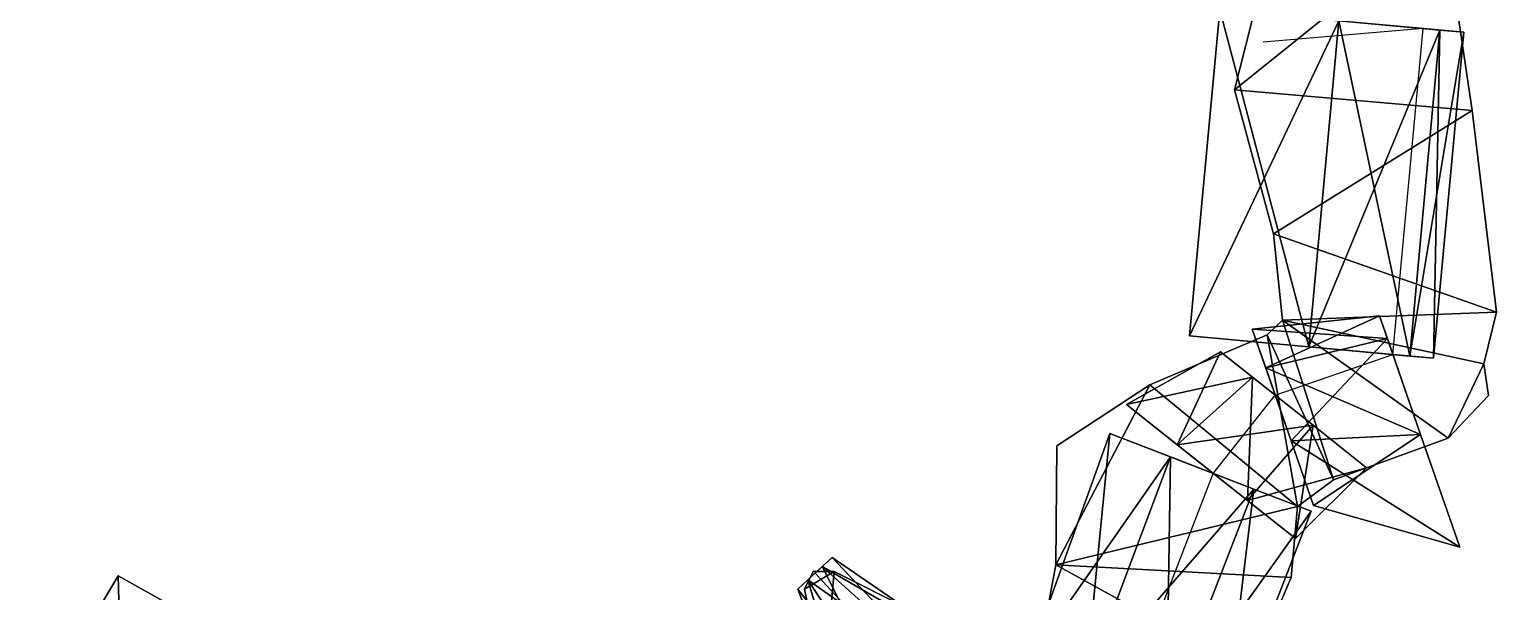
# Model space of a CAD drawing. Extents: x 271818 to 271947, y 5067178 to 5068401.
# Drawn here: x 271864.74 to 271889.9, y 5068173.98 to 5068183.63 of the extents above; entities that cross this region are included whole.
import ezdxf

# ---------------------------------------------------------------- set-up
doc = ezdxf.new("R2010")
doc.units = 0
doc.layers.add('CENTERLINE', color=4, linetype='CONTINUOUS')
doc.layers.add('WALLS', color=7, linetype='CONTINUOUS')

msp = doc.modelspace()

# ---------------------------------------------------------------- linework, layer by layer
at = {"layer": 'CENTERLINE'}
for p, q in [((271888.121, 5068178.054, 978.011), (271888.638, 5068183.647, 978.404)), ((271886.103, 5068177.354, 977.772), (271888.121, 5068178.054, 978.011)), ((271885.042, 5068176.014, 977.679), (271886.103, 5068177.354, 977.772)), ((271883.543, 5068172.147, 978.395), (271885.042, 5068176.014, 977.679)), ((271880.101, 5068172.259, 978.423), (271878.215, 5068174.302, 979.726))]:
    msp.add_line(p, q, dxfattribs=at)
at = {"layer": 'SPLAY_SHOTS'}
msp.add_line((271888.638, 5068183.647, 978.404), (271885.898, 5068183.411, 978.874), dxfattribs=at)
at = {"layer": 'WALLS'}
for points in [[(271886.589, 5068187.269, 981.172), (271886.589, 5068187.269, 965.1), (271885.403, 5068182.598, 980.87)], [(271885.403, 5068182.598, 980.87), (271886.589, 5068187.269, 965.1), (271885.403, 5068182.598, 974.173)], [(271886.589, 5068187.269, 965.1), (271885.403, 5068182.598, 974.173), (271888.998, 5068185.491, 974.096)], [(271888.998, 5068185.491, 980.701), (271885.403, 5068182.598, 980.87), (271886.589, 5068187.269, 981.172)], [(271888.998, 5068185.491, 974.096), (271885.403, 5068182.598, 974.173), (271889.481, 5068182.24, 977.093)], [(271889.481, 5068182.24, 980.543), (271885.403, 5068182.598, 980.87), (271888.998, 5068185.491, 980.701)], [(271889.481, 5068182.24, 980.543), (271889.481, 5068182.24, 977.093), (271888.998, 5068185.491, 980.701)], [(271888.998, 5068185.491, 980.701), (271889.481, 5068182.24, 977.093), (271888.998, 5068185.491, 974.096)], [(271884.636, 5068178.376, 978.84), (271887.194, 5068183.78, 980.404), (271885.153, 5068183.969, 979.232)], [(271884.636, 5068178.376, 978.84), (271885.153, 5068183.969, 979.232), (271884.636, 5068178.376, 978.011)], [(271884.636, 5068178.376, 978.011), (271885.153, 5068183.969, 979.232), (271885.153, 5068183.969, 978.404)], [(271884.636, 5068178.376, 978.011), (271885.153, 5068183.969, 978.404), (271886.677, 5068178.187, 978.011)], [(271886.677, 5068178.187, 978.011), (271885.153, 5068183.969, 978.404), (271887.194, 5068183.78, 978.404)], [(271886.677, 5068178.187, 980.011), (271887.194, 5068183.78, 980.404), (271884.636, 5068178.376, 978.84)], [(271886.677, 5068178.187, 978.011), (271887.194, 5068183.78, 978.404), (271888.41, 5068178.027, 978.011)], [(271886.677, 5068178.187, 980.011), (271888.927, 5068183.62, 980.404), (271887.194, 5068183.78, 980.404)], [(271888.41, 5068178.027, 980.011), (271888.927, 5068183.62, 980.404), (271886.677, 5068178.187, 980.011)], [(271888.41, 5068178.027, 978.011), (271887.194, 5068183.78, 978.404), (271888.927, 5068183.62, 978.404)], [(271887.194, 5068183.78, 978.404), (271889.335, 5068183.583, 978.404), (271888.927, 5068183.62, 978.404)], [(271887.194, 5068183.78, 978.404), (271889.335, 5068183.583, 979.232), (271889.335, 5068183.583, 978.404)], [(271887.194, 5068183.78, 978.404), (271888.927, 5068183.62, 980.404), (271889.335, 5068183.583, 979.232)], [(271887.194, 5068183.78, 978.404), (271887.194, 5068183.78, 980.404), (271888.927, 5068183.62, 980.404)], [(271888.41, 5068178.027, 978.011), (271888.927, 5068183.62, 978.404), (271888.818, 5068177.989, 978.011)], [(271888.41, 5068178.027, 980.011), (271889.335, 5068183.583, 979.232), (271888.927, 5068183.62, 980.404)], [(271888.818, 5068177.989, 978.84), (271889.335, 5068183.583, 979.232), (271888.41, 5068178.027, 980.011)], [(271888.818, 5068177.989, 978.011), (271888.927, 5068183.62, 978.404), (271889.335, 5068183.583, 978.404)], [(271888.818, 5068177.989, 978.011), (271889.335, 5068183.583, 978.404), (271888.818, 5068177.989, 978.84)], [(271888.818, 5068177.989, 978.84), (271889.335, 5068183.583, 978.404), (271889.335, 5068183.583, 979.232)], [(271885.403, 5068182.598, 980.87), (271885.403, 5068182.598, 974.173), (271889.481, 5068182.24, 980.543)], [(271889.481, 5068182.24, 980.543), (271885.403, 5068182.598, 974.173), (271889.481, 5068182.24, 977.093)], [(271885.403, 5068182.598, 980.156), (271885.403, 5068182.598, 977.534), (271886.076, 5068180.127, 979.516)], [(271886.076, 5068180.127, 979.516), (271885.403, 5068182.598, 977.534), (271886.076, 5068180.127, 977.55)], [(271889.481, 5068182.24, 980.24), (271889.481, 5068182.24, 978.026), (271885.403, 5068182.598, 980.156)], [(271885.403, 5068182.598, 980.156), (271889.481, 5068182.24, 978.026), (271885.403, 5068182.598, 977.534)], [(271885.403, 5068182.598, 977.534), (271886.076, 5068180.127, 977.55), (271889.481, 5068182.24, 978.026)], [(271889.481, 5068182.24, 980.24), (271886.076, 5068180.127, 979.516), (271885.403, 5068182.598, 980.156)], [(271889.481, 5068182.24, 978.026), (271886.076, 5068180.127, 977.55), (271889.9, 5068178.781, 977.598)], [(271889.9, 5068178.781, 979.667), (271886.076, 5068180.127, 979.516), (271889.481, 5068182.24, 980.24)], [(271889.9, 5068178.781, 979.667), (271889.9, 5068178.781, 977.598), (271889.481, 5068182.24, 980.24)], [(271889.481, 5068182.24, 980.24), (271889.9, 5068178.781, 977.598), (271889.481, 5068182.24, 978.026)], [(271886.076, 5068180.127, 979.516), (271886.076, 5068180.127, 977.55), (271886.227, 5068178.643, 979.219)], [(271886.227, 5068178.643, 979.219), (271886.076, 5068180.127, 977.55), (271886.227, 5068178.643, 977.67)], [(271886.227, 5068178.643, 977.67), (271889.9, 5068178.781, 977.598), (271886.076, 5068180.127, 977.55)], [(271886.076, 5068180.127, 979.516), (271889.9, 5068178.781, 979.667), (271886.227, 5068178.643, 979.219)], [(271889.9, 5068178.781, 977.598), (271886.227, 5068178.643, 977.67), (271889.678, 5068177.893, 977.654)], [(271889.678, 5068177.893, 979.629), (271886.227, 5068178.643, 979.219), (271889.9, 5068178.781, 979.667)], [(271889.678, 5068177.893, 979.629), (271889.678, 5068177.893, 977.654), (271889.9, 5068178.781, 979.667)], [(271889.9, 5068178.781, 979.667), (271889.678, 5068177.893, 977.654), (271889.9, 5068178.781, 977.598)], [(271887.892, 5068178.715, 978.011), (271885.94, 5068177.824, 977.772), (271885.71, 5068178.488, 977.772)], [(271887.892, 5068178.715, 978.011), (271885.71, 5068178.488, 977.772), (271887.892, 5068178.715, 978.84)], [(271887.892, 5068178.715, 978.84), (271885.71, 5068178.488, 977.772), (271885.71, 5068178.488, 978.227)], [(271887.892, 5068178.715, 978.84), (271885.71, 5068178.488, 978.227), (271888.026, 5068178.328, 980.011)], [(271888.026, 5068178.328, 978.011), (271885.94, 5068177.824, 977.772), (271887.892, 5068178.715, 978.011)], [(271886.227, 5068178.643, 979.219), (271886.227, 5068178.643, 977.67), (271885.964, 5068178.39, 979.106)], [(271885.964, 5068178.39, 979.106), (271886.227, 5068178.643, 977.67), (271885.964, 5068178.39, 977.677)], [(271886.227, 5068178.643, 977.67), (271885.964, 5068178.39, 977.677), (271887.103, 5068175.902, 977.487)], [(271887.103, 5068175.902, 979.091), (271885.964, 5068178.39, 979.106), (271886.227, 5068178.643, 979.219)], [(271889.066, 5068176.616, 977.547), (271886.227, 5068178.643, 977.67), (271887.103, 5068175.902, 977.487)], [(271887.103, 5068175.902, 979.091), (271886.227, 5068178.643, 979.219), (271889.066, 5068176.616, 979.438)], [(271889.678, 5068177.893, 977.654), (271886.227, 5068178.643, 977.67), (271889.066, 5068176.616, 977.547)], [(271889.066, 5068176.616, 979.438), (271886.227, 5068178.643, 979.219), (271889.678, 5068177.893, 979.629)], [(271888.596, 5068176.684, 978.011), (271888.026, 5068178.328, 978.011), (271887.892, 5068178.715, 978.011)], [(271888.596, 5068176.684, 978.011), (271887.892, 5068178.715, 978.011), (271887.892, 5068178.715, 978.84)], [(271888.596, 5068176.684, 978.011), (271887.892, 5068178.715, 978.84), (271888.026, 5068178.328, 980.011)], [(271885.964, 5068178.39, 979.106), (271885.964, 5068178.39, 977.677), (271883.954, 5068177.531, 979.021)], [(271883.954, 5068177.531, 979.021), (271885.964, 5068178.39, 977.677), (271883.954, 5068177.531, 977.479)], [(271885.964, 5068178.39, 977.677), (271883.954, 5068177.531, 977.479), (271886.486, 5068175.444, 977.432)], [(271886.486, 5068175.444, 979.001), (271883.954, 5068177.531, 979.021), (271885.964, 5068178.39, 979.106)], [(271886.677, 5068178.187, 978.011), (271886.677, 5068178.187, 980.011), (271884.636, 5068178.376, 978.84)], [(271886.677, 5068178.187, 978.011), (271884.636, 5068178.376, 978.84), (271884.636, 5068178.376, 978.011)], [(271888.026, 5068178.328, 980.011), (271885.71, 5068178.488, 978.227), (271885.94, 5068177.824, 978.872)], [(271886.375, 5068176.571, 977.772), (271885.71, 5068178.488, 977.772), (271885.94, 5068177.824, 977.772)], [(271886.375, 5068176.571, 977.772), (271885.71, 5068178.488, 978.227), (271885.71, 5068178.488, 977.772)], [(271886.375, 5068176.571, 977.772), (271885.94, 5068177.824, 978.872), (271885.71, 5068178.488, 978.227)], [(271888.026, 5068178.328, 978.011), (271886.375, 5068176.571, 977.772), (271885.94, 5068177.824, 977.772)], [(271888.026, 5068178.328, 980.011), (271885.94, 5068177.824, 978.872), (271888.596, 5068176.684, 980.011)], [(271885.964, 5068178.39, 977.677), (271886.486, 5068175.444, 977.432), (271887.103, 5068175.902, 977.487)], [(271887.103, 5068175.902, 979.091), (271886.486, 5068175.444, 979.001), (271885.964, 5068178.39, 979.106)], [(271888.596, 5068176.684, 978.011), (271886.375, 5068176.571, 977.772), (271888.026, 5068178.328, 978.011)], [(271888.596, 5068176.684, 978.011), (271888.026, 5068178.328, 980.011), (271888.596, 5068176.684, 980.011)], [(271885.163, 5068178.099, 977.772), (271884.425, 5068176.503, 977.679), (271883.552, 5068177.194, 977.679)], [(271885.163, 5068178.099, 977.772), (271883.552, 5068177.194, 977.679), (271885.163, 5068178.099, 978.227)], [(271885.163, 5068178.099, 978.227), (271883.552, 5068177.194, 977.679), (271883.552, 5068177.194, 978.176)], [(271885.163, 5068178.099, 978.227), (271883.552, 5068177.194, 978.176), (271885.714, 5068177.663, 978.872)], [(271885.714, 5068177.663, 977.772), (271884.425, 5068176.503, 977.679), (271885.163, 5068178.099, 977.772)], [(271886.753, 5068176.84, 977.772), (271885.714, 5068177.663, 977.772), (271885.163, 5068178.099, 977.772)], [(271886.753, 5068176.84, 977.772), (271885.163, 5068178.099, 977.772), (271885.163, 5068178.099, 978.227)], [(271886.753, 5068176.84, 977.772), (271885.163, 5068178.099, 978.227), (271885.714, 5068177.663, 978.872)], [(271886.677, 5068178.187, 978.011), (271888.41, 5068178.027, 978.011), (271888.818, 5068177.989, 978.011)], [(271886.677, 5068178.187, 978.011), (271888.818, 5068177.989, 978.011), (271888.818, 5068177.989, 978.84)], [(271886.677, 5068178.187, 978.011), (271888.818, 5068177.989, 978.84), (271888.41, 5068178.027, 980.011)], [(271886.677, 5068178.187, 978.011), (271888.41, 5068178.027, 980.011), (271886.677, 5068178.187, 980.011)], [(271888.596, 5068176.684, 980.011), (271885.94, 5068177.824, 978.872), (271886.375, 5068176.571, 978.872)], [(271886.375, 5068176.571, 977.772), (271886.375, 5068176.571, 978.872), (271885.94, 5068177.824, 978.872)], [(271889.678, 5068177.893, 977.654), (271889.066, 5068176.616, 977.547), (271889.762, 5068177.349, 977.559)], [(271889.762, 5068177.349, 979.522), (271889.066, 5068176.616, 979.438), (271889.678, 5068177.893, 979.629)], [(271889.762, 5068177.349, 979.522), (271889.762, 5068177.349, 977.559), (271889.678, 5068177.893, 979.629)], [(271889.678, 5068177.893, 979.629), (271889.762, 5068177.349, 977.559), (271889.678, 5068177.893, 977.654)], [(271886.486, 5068175.444, 977.432), (271883.954, 5068177.531, 977.479), (271882.34, 5068174.443, 977.129)], [(271882.34, 5068174.443, 979.09), (271883.954, 5068177.531, 979.021), (271886.486, 5068175.444, 979.001)], [(271882.34, 5068174.443, 977.129), (271883.954, 5068177.531, 977.479), (271882.362, 5068176.488, 977.318)], [(271882.362, 5068176.488, 979.043), (271883.954, 5068177.531, 979.021), (271882.34, 5068174.443, 979.09)], [(271883.954, 5068177.531, 979.021), (271883.954, 5068177.531, 977.479), (271882.362, 5068176.488, 979.043)], [(271882.362, 5068176.488, 979.043), (271883.954, 5068177.531, 977.479), (271882.362, 5068176.488, 977.318)], [(271885.714, 5068177.663, 978.872), (271883.552, 5068177.194, 978.176), (271884.425, 5068176.503, 978.879)], [(271885.714, 5068177.663, 977.772), (271885.626, 5068175.551, 977.679), (271884.425, 5068176.503, 977.679)], [(271885.714, 5068177.663, 978.872), (271884.425, 5068176.503, 978.879), (271886.753, 5068176.84, 978.872)], [(271886.753, 5068176.84, 977.772), (271885.626, 5068175.551, 977.679), (271885.714, 5068177.663, 977.772)], [(271886.753, 5068176.84, 977.772), (271885.714, 5068177.663, 978.872), (271886.753, 5068176.84, 978.872)], [(271889.066, 5068176.616, 979.438), (271889.066, 5068176.616, 977.547), (271889.762, 5068177.349, 979.522)], [(271889.762, 5068177.349, 979.522), (271889.066, 5068176.616, 977.547), (271889.762, 5068177.349, 977.559)], [(271885.626, 5068175.551, 977.679), (271883.552, 5068177.194, 977.679), (271884.425, 5068176.503, 977.679)], [(271885.626, 5068175.551, 977.679), (271883.552, 5068177.194, 978.176), (271883.552, 5068177.194, 977.679)], [(271885.626, 5068175.551, 977.679), (271884.425, 5068176.503, 978.879), (271883.552, 5068177.194, 978.176)], [(271886.753, 5068176.84, 978.872), (271884.425, 5068176.503, 978.879), (271885.626, 5068175.551, 978.879)], [(271886.753, 5068176.84, 978.872), (271885.626, 5068175.551, 978.879), (271887.671, 5068176.112, 978.227)], [(271886.753, 5068176.84, 977.772), (271886.453, 5068174.896, 977.679), (271885.626, 5068175.551, 977.679)], [(271887.671, 5068176.112, 977.772), (271886.453, 5068174.896, 977.679), (271886.753, 5068176.84, 977.772)], [(271886.753, 5068176.84, 977.772), (271886.753, 5068176.84, 978.872), (271887.671, 5068176.112, 978.227)], [(271886.753, 5068176.84, 977.772), (271887.671, 5068176.112, 978.227), (271887.671, 5068176.112, 977.772)], [(271883.27, 5068176.7, 977.679), (271882.848, 5068172.416, 976.895), (271881.865, 5068172.797, 977.774)], [(271883.27, 5068176.7, 977.679), (271881.865, 5068172.797, 977.774), (271883.27, 5068176.7, 978.176)], [(271883.27, 5068176.7, 978.176), (271881.865, 5068172.797, 977.774), (271881.865, 5068172.797, 978.478)], [(271883.27, 5068176.7, 978.176), (271881.865, 5068172.797, 978.478), (271884.308, 5068176.298, 978.879)], [(271884.308, 5068176.298, 977.679), (271882.848, 5068172.416, 976.895), (271883.27, 5068176.7, 977.679)], [(271885.737, 5068175.745, 977.679), (271884.308, 5068176.298, 977.679), (271883.27, 5068176.7, 977.679)], [(271885.737, 5068175.745, 977.679), (271883.27, 5068176.7, 977.679), (271883.27, 5068176.7, 978.176)], [(271885.737, 5068175.745, 977.679), (271883.27, 5068176.7, 978.176), (271884.308, 5068176.298, 978.879)], [(271888.596, 5068176.684, 980.011), (271886.375, 5068176.571, 978.872), (271889.268, 5068174.747, 978.84)], [(271888.596, 5068176.684, 978.011), (271886.758, 5068175.464, 977.772), (271886.375, 5068176.571, 977.772)], [(271889.268, 5068174.747, 978.84), (271886.375, 5068176.571, 978.872), (271886.758, 5068175.464, 978.227)], [(271886.375, 5068176.571, 977.772), (271886.758, 5068175.464, 978.227), (271886.375, 5068176.571, 978.872)], [(271886.375, 5068176.571, 977.772), (271886.758, 5068175.464, 977.772), (271886.758, 5068175.464, 978.227)], [(271889.268, 5068174.747, 978.011), (271886.758, 5068175.464, 977.772), (271888.596, 5068176.684, 978.011)], [(271887.103, 5068175.902, 979.091), (271887.103, 5068175.902, 977.487), (271889.066, 5068176.616, 979.438)], [(271889.066, 5068176.616, 979.438), (271887.103, 5068175.902, 977.487), (271889.066, 5068176.616, 977.547)], [(271888.596, 5068176.684, 978.011), (271888.596, 5068176.684, 980.011), (271889.268, 5068174.747, 978.84)], [(271888.596, 5068176.684, 978.011), (271889.268, 5068174.747, 978.84), (271889.268, 5068174.747, 978.011)], [(271884.308, 5068176.298, 978.879), (271881.865, 5068172.797, 978.478), (271882.848, 5068172.416, 978.595)], [(271882.362, 5068176.488, 979.043), (271882.362, 5068176.488, 977.318), (271882.34, 5068174.443, 979.09)], [(271882.34, 5068174.443, 979.09), (271882.362, 5068176.488, 977.318), (271882.34, 5068174.443, 977.129)], [(271884.308, 5068176.298, 977.679), (271884.239, 5068171.877, 976.895), (271882.848, 5068172.416, 976.895)], [(271884.308, 5068176.298, 978.879), (271882.848, 5068172.416, 978.595), (271885.737, 5068175.745, 978.879)], [(271885.737, 5068175.745, 977.679), (271884.239, 5068171.877, 976.895), (271884.308, 5068176.298, 977.679)], [(271885.737, 5068175.745, 977.679), (271884.308, 5068176.298, 978.879), (271885.737, 5068175.745, 978.879)], [(271885.626, 5068175.551, 977.679), (271885.626, 5068175.551, 978.879), (271884.425, 5068176.503, 978.879)], [(271887.671, 5068176.112, 978.227), (271885.626, 5068175.551, 978.879), (271886.453, 5068174.896, 978.176)], [(271887.671, 5068176.112, 978.227), (271886.453, 5068174.896, 978.176), (271887.671, 5068176.112, 977.772)], [(271887.671, 5068176.112, 977.772), (271886.453, 5068174.896, 978.176), (271886.453, 5068174.896, 977.679)], [(271886.486, 5068175.444, 979.001), (271886.486, 5068175.444, 977.432), (271887.103, 5068175.902, 979.091)], [(271887.103, 5068175.902, 979.091), (271886.486, 5068175.444, 977.432), (271887.103, 5068175.902, 977.487)], [(271885.737, 5068175.745, 978.879), (271882.848, 5068172.416, 978.595), (271884.239, 5068171.877, 978.595)], [(271885.737, 5068175.745, 978.879), (271884.239, 5068171.877, 978.595), (271886.72, 5068175.364, 978.176)], [(271885.737, 5068175.745, 977.679), (271885.222, 5068171.496, 977.774), (271884.239, 5068171.877, 976.895)], [(271886.72, 5068175.364, 977.679), (271885.222, 5068171.496, 977.774), (271885.737, 5068175.745, 977.679)], [(271885.626, 5068175.551, 977.679), (271886.453, 5068174.896, 978.176), (271885.626, 5068175.551, 978.879)], [(271885.626, 5068175.551, 977.679), (271886.453, 5068174.896, 977.679), (271886.453, 5068174.896, 978.176)], [(271885.737, 5068175.745, 977.679), (271885.737, 5068175.745, 978.879), (271886.72, 5068175.364, 978.176)], [(271885.737, 5068175.745, 977.679), (271886.72, 5068175.364, 978.176), (271886.72, 5068175.364, 977.679)], [(271886.486, 5068175.444, 977.432), (271882.34, 5068174.443, 977.129), (271886.376, 5068174.228, 977.025)], [(271886.376, 5068174.228, 978.947), (271882.34, 5068174.443, 979.09), (271886.486, 5068175.444, 979.001)], [(271886.72, 5068175.364, 978.176), (271884.239, 5068171.877, 978.595), (271885.222, 5068171.496, 978.478)], [(271886.72, 5068175.364, 978.176), (271885.222, 5068171.496, 978.478), (271886.72, 5068175.364, 977.679)], [(271886.72, 5068175.364, 977.679), (271885.222, 5068171.496, 978.478), (271885.222, 5068171.496, 977.774)], [(271886.376, 5068174.228, 978.947), (271886.376, 5068174.228, 977.025), (271886.486, 5068175.444, 979.001)], [(271886.486, 5068175.444, 979.001), (271886.376, 5068174.228, 977.025), (271886.486, 5068175.444, 977.432)], [(271889.268, 5068174.747, 978.84), (271886.758, 5068175.464, 978.227), (271889.268, 5068174.747, 978.011)], [(271889.268, 5068174.747, 978.011), (271886.758, 5068175.464, 978.227), (271886.758, 5068175.464, 977.772)], [(271878.093, 5068174.189, 979.726), (271878.509, 5068174.573, 979.726), (271878.337, 5068174.414, 979.726)], [(271878.093, 5068174.189, 979.726), (271878.509, 5068174.573, 979.933), (271878.509, 5068174.573, 979.726)], [(271878.093, 5068174.189, 979.726), (271878.337, 5068174.414, 980.226), (271878.509, 5068174.573, 979.933)], [(271880.858, 5068172.958, 978.299), (271878.337, 5068174.414, 979.726), (271878.509, 5068174.573, 979.726)], [(271880.414, 5068172.549, 980.623), (271878.509, 5068174.573, 979.933), (271878.337, 5068174.414, 980.226)], [(271880.858, 5068172.958, 978.299), (271878.509, 5068174.573, 979.726), (271880.858, 5068172.958, 979.334)], [(271880.858, 5068172.958, 979.334), (271878.509, 5068174.573, 979.726), (271878.509, 5068174.573, 979.933)], [(271880.858, 5068172.958, 979.334), (271878.509, 5068174.573, 979.933), (271880.414, 5068172.549, 980.623)], [(271866.263, 5068174.257, 979.389), (271866.263, 5068174.257, 978.493), (271864.743, 5068171.69, 979.909)], [(271864.743, 5068171.69, 979.909), (271866.263, 5068174.257, 978.493), (271864.743, 5068171.69, 979.567)], [(271866.263, 5068174.257, 978.493), (271864.743, 5068171.69, 979.567), (271866.375, 5068170.216, 979.658)], [(271866.375, 5068170.216, 980.879), (271864.743, 5068171.69, 979.909), (271866.263, 5068174.257, 979.389)], [(271870.614, 5068171.819, 980.598), (271870.614, 5068171.819, 979.593), (271866.263, 5068174.257, 979.389)], [(271866.263, 5068174.257, 979.389), (271870.614, 5068171.819, 979.593), (271866.263, 5068174.257, 978.493)], [(271866.263, 5068174.257, 978.493), (271866.375, 5068170.216, 979.658), (271870.614, 5068171.819, 979.593)], [(271870.614, 5068171.819, 980.598), (271866.375, 5068170.216, 980.879), (271866.263, 5068174.257, 979.389)], [(271878.544, 5068174.332, 979.332), (271878.183, 5068174.331, 979.572), (271878.034, 5068174.03, 979.258)], [(271878.034, 5068174.03, 980.198), (271878.183, 5068174.331, 980.226), (271878.544, 5068174.332, 980.197)], [(271878.034, 5068174.03, 979.258), (271878.369, 5068172.388, 978.165), (271878.544, 5068174.332, 979.332)], [(271878.544, 5068174.332, 980.197), (271878.369, 5068172.388, 979.885), (271878.034, 5068174.03, 980.198)], [(271878.183, 5068174.331, 980.226), (271878.183, 5068174.331, 979.572), (271878.034, 5068174.03, 980.198)], [(271878.034, 5068174.03, 980.198), (271878.183, 5068174.331, 979.572), (271878.034, 5068174.03, 979.258)], [(271880.414, 5068172.549, 978.123), (271878.093, 5068174.189, 979.726), (271878.337, 5068174.414, 979.726)], [(271879.635, 5068171.829, 980.623), (271878.337, 5068174.414, 980.226), (271878.093, 5068174.189, 980.226)], [(271878.093, 5068174.189, 979.726), (271878.093, 5068174.189, 980.226), (271878.337, 5068174.414, 980.226)], [(271878.544, 5068174.332, 980.197), (271878.544, 5068174.332, 979.332), (271878.183, 5068174.331, 980.226)], [(271878.183, 5068174.331, 980.226), (271878.544, 5068174.332, 979.332), (271878.183, 5068174.331, 979.572)], [(271880.414, 5068172.549, 978.123), (271878.337, 5068174.414, 979.726), (271880.858, 5068172.958, 978.299)], [(271880.414, 5068172.549, 980.623), (271878.337, 5068174.414, 980.226), (271879.635, 5068171.829, 980.623)], [(271881.16, 5068173.015, 977.501), (271878.544, 5068174.332, 979.332), (271878.369, 5068172.388, 978.165)], [(271878.369, 5068172.388, 979.885), (271878.544, 5068174.332, 980.197), (271881.16, 5068173.015, 979.806)], [(271881.16, 5068173.015, 979.806), (271881.16, 5068173.015, 977.501), (271878.544, 5068174.332, 980.197)], [(271878.544, 5068174.332, 980.197), (271881.16, 5068173.015, 977.501), (271878.544, 5068174.332, 979.332)], [(271882.34, 5068174.443, 979.09), (271882.34, 5068174.443, 977.129), (271882.041, 5068172.828, 979.156)], [(271882.041, 5068172.828, 979.156), (271882.34, 5068174.443, 977.129), (271882.041, 5068172.828, 976.996)], [(271882.34, 5068174.443, 977.129), (271882.041, 5068172.828, 976.996), (271885.688, 5068172.605, 976.357)], [(271885.688, 5068172.605, 978.857), (271882.041, 5068172.828, 979.156), (271882.34, 5068174.443, 979.09)], [(271882.34, 5068174.443, 977.129), (271885.688, 5068172.605, 976.357), (271886.376, 5068174.228, 977.025)], [(271886.376, 5068174.228, 978.947), (271885.688, 5068172.605, 978.857), (271882.34, 5068174.443, 979.09)], [(271878.977, 5068171.221, 979.334), (271878.093, 5068174.189, 980.226), (271877.921, 5068174.03, 979.933)], [(271879.635, 5068171.829, 978.123), (271877.921, 5068174.03, 979.726), (271878.093, 5068174.189, 979.726)], [(271878.093, 5068174.189, 979.726), (271877.921, 5068174.03, 979.933), (271878.093, 5068174.189, 980.226)], [(271878.093, 5068174.189, 979.726), (271877.921, 5068174.03, 979.726), (271877.921, 5068174.03, 979.933)], [(271878.977, 5068171.221, 979.334), (271877.921, 5068174.03, 979.933), (271878.977, 5068171.221, 978.299)], [(271878.977, 5068171.221, 978.299), (271877.921, 5068174.03, 979.933), (271877.921, 5068174.03, 979.726)], [(271878.977, 5068171.221, 978.299), (271877.921, 5068174.03, 979.726), (271879.635, 5068171.829, 978.123)], [(271878.034, 5068174.03, 980.198), (271878.034, 5068174.03, 979.258), (271878.369, 5068172.388, 979.885)], [(271878.369, 5068172.388, 979.885), (271878.034, 5068174.03, 979.258), (271878.369, 5068172.388, 978.165)], [(271879.635, 5068171.829, 978.123), (271878.093, 5068174.189, 979.726), (271880.414, 5068172.549, 978.123)], [(271879.635, 5068171.829, 980.623), (271878.093, 5068174.189, 980.226), (271878.977, 5068171.221, 979.334)], [(271885.688, 5068172.605, 978.857), (271885.688, 5068172.605, 976.357), (271886.376, 5068174.228, 978.947)], [(271886.376, 5068174.228, 978.947), (271885.688, 5068172.605, 976.357), (271886.376, 5068174.228, 977.025)]]:
    msp.add_3dface(points, dxfattribs=at)

doc.saveas('drawing.dxf')
